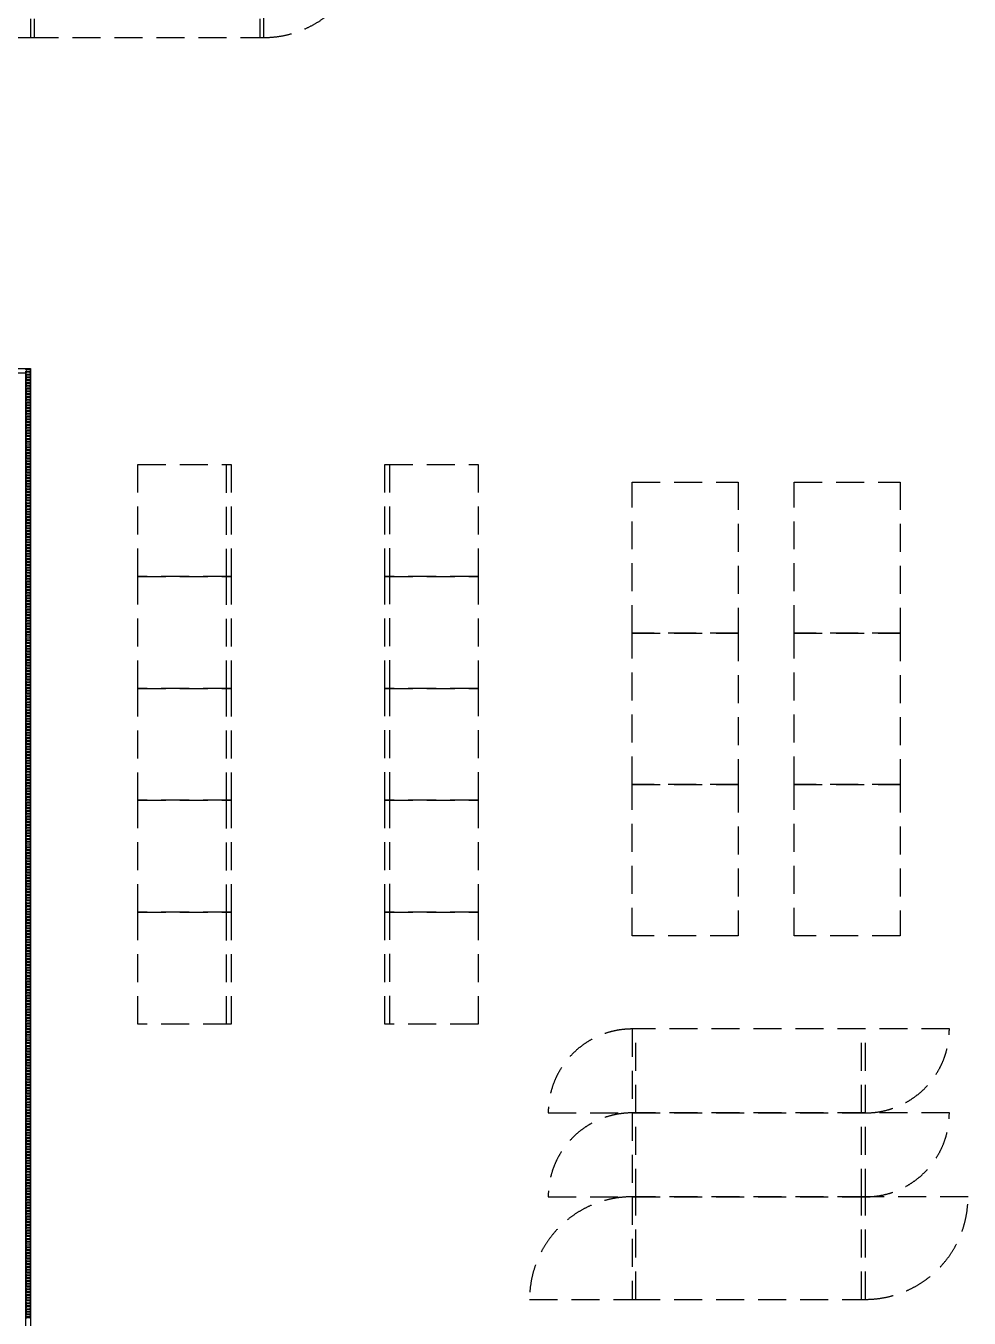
# Model space of a CAD drawing. Header units: millimetres. Extents: x -95754 to 177808, y 34455 to 150605.
# Drawn here: x 115904 to 126016, y 114070 to 127930 of the extents above; entities that cross this region are included whole.
import ezdxf

# ---------------------------------------------------------------- set-up
doc = ezdxf.new("R2010")
doc.units = ezdxf.units.MM
doc.header["$LTSCALE"] = 300
doc.linetypes.add('H1', pattern=[1.5, 1, -0.5])
for name, color, linetype in [('------00 Switch Gear', 8, 'Continuous'), ('A-ETC-전기', 253, 'H1'), ('A-WALL-D', 7, 'Continuous'), ('ISL', 251, 'Continuous')]:
    doc.layers.add(name, color=color, linetype=linetype)
doc.layers.add('-----31 Base Plan Equipment', color=5, linetype='Continuous', lineweight=0)

# ---------------------------------------------------------------- blocks, each defined once
blk = doc.blocks.new('UPS 600kV')
at = {"layer": 'A-ETC-전기'}
blk.add_line((800, 850), (-402, 850), dxfattribs=at)
blk.add_lwpolyline([(798, -100), (-402, -100), (-402, 900), (798, 900)], close=True, dxfattribs=at)
blk = doc.blocks.new('1100x2200')
at = {"layer": 'A-ETC-전기'}
for p, q in [((-2160, 0), (-2160, 1100)), ((1400, 1100), (258, 1100)), ((260, 0), (260, 1100)), ((-3300, 0), (-2158, 0))]:
    blk.add_line(p, q, dxfattribs=at)
at = {"layer": 'A-ETC-전기', "elevation": 0}
blk.add_lwpolyline([(300, 0), (300, 1100), (-2200, 1100), (-2200, 0)], close=True, dxfattribs=at)
at = {"layer": 'A-ETC-전기'}
for centre, start, end in [((-2200, 0), 90, 180), ((300, 1100), 270, 0)]:
    blk.add_arc(centre, 1100, start, end, dxfattribs=at)
blk = doc.blocks.new('900x2200')
at = {"layer": 'A-ETC-전기'}
for p, q in [((-2460, 900), (-2460, 0)), ((900, 900), (-42, 900)), ((-40, 900), (-40, 0)), ((-3400, 0), (-2458, 0))]:
    blk.add_line(p, q, dxfattribs=at)
blk.add_lwpolyline([(-2500, 900), (-2500, 0), (0, 0), (0, 900)], close=True, dxfattribs=at)
for centre, start, end in [((-2500, 0), 90, 180), ((0, 900), 270, 0)]:
    blk.add_arc(centre, 900, start, end, dxfattribs=at)
blk = doc.blocks.new('STS-R')
at = {"layer": 'A-ETC-전기'}
blk.add_lwpolyline([(886994, -128281), (888616, -128281), (888616, -129418), (886994, -129418), (886994, -128281)], dxfattribs=at)

msp = doc.modelspace()

# ---------------------------------------------------------------- linework, layer by layer
at = {"layer": 'A-WALL-D', "elevation": 0}
msp.add_lwpolyline([(104153.6, 124005), (115703.6, 124005), (115703.6, 110625), (115903.6, 110625), (115903.6, 124205), (101953.6, 124205)], dxfattribs=at)
at = {"layer": 'ISL'}
msp.add_lwpolyline([(102003.6, 124355), (102003.6, 124255), (115953.6, 124255), (115953.6, 111755), (123303.6, 111755), (123303.6, 112755), (124603.6, 112755), (124603.6, 111755), (134103.6, 111755), (134103.6, 112755), (134603.6, 112755), (134603.6, 112970)], dxfattribs=at)
msp.add_lwpolyline([(115953.6, 114065, 0.4446901), (115943.6, 114074), (115913.6, 114071, -1.1088889), (115913.6, 114089), (115943.6, 114086, 0.4446901), (115953.6, 114095, 0.4446901), (115943.6, 114104), (115913.6, 114101, -1.1088889), (115913.6, 114119), (115943.6, 114116, 0.4446901), (115953.6, 114125, 0.4446901), (115943.6, 114134), (115913.6, 114131, -1.1088889), (115913.6, 114149), (115943.6, 114146, 0.4446901), (115953.6, 114155, 0.4446901), (115943.6, 114164), (115913.6, 114161, -1.1088889), (115913.6, 114179), (115943.6, 114176, 0.4446901), (115953.6, 114185, 0.4446901), (115943.6, 114194), (115913.6, 114191, -1.1088889), (115913.6, 114209), (115943.6, 114206, 0.4446901), (115953.6, 114215, 0.4446901), (115943.6, 114224), (115913.6, 114221, -1.1088889), (115913.6, 114239), (115943.6, 114236, 0.4446901), (115953.6, 114245, 0.4446901), (115943.6, 114254), (115913.6, 114251, -1.1088889), (115913.6, 114269), (115943.6, 114266, 0.4446901), (115953.6, 114275, 0.4446901), (115943.6, 114284), (115913.6, 114281, -1.1088889), (115913.6, 114299), (115943.6, 114296, 0.4446901), (115953.6, 114305, 0.4446901), (115943.6, 114314), (115913.6, 114311, -1.1088889), (115913.6, 114329), (115943.6, 114326, 0.4446901), (115953.6, 114335, 0.4446901), (115943.6, 114344), (115913.6, 114341, -1.1088889), (115913.6, 114359), (115943.6, 114356, 0.4446901), (115953.6, 114365, 0.4446901), (115943.6, 114374), (115913.6, 114371, -1.1088889), (115913.6, 114389), (115943.6, 114386, 0.4446901), (115953.6, 114395, 0.4446901), (115943.6, 114404), (115913.6, 114401, -1.1088889), (115913.6, 114419), (115943.6, 114416, 0.4446901), (115953.6, 114425, 0.4446901), (115943.6, 114434), (115913.6, 114431, -1.1088889), (115913.6, 114449), (115943.6, 114446, 0.4446901), (115953.6, 114455, 0.4446901), (115943.6, 114464), (115913.6, 114461, -1.1088889), (115913.6, 114479), (115943.6, 114476, 0.4446901), (115953.6, 114485, 0.4446901), (115943.6, 114494), (115913.6, 114491, -1.1088889), (115913.6, 114509), (115943.6, 114506, 0.4446901), (115953.6, 114515, 0.4446901), (115943.6, 114524), (115913.6, 114521, -1.1088889), (115913.6, 114539), (115943.6, 114536, 0.4446901), (115953.6, 114545, 0.4446901), (115943.6, 114554), (115913.6, 114551, -1.1088889), (115913.6, 114569), (115943.6, 114566, 0.4446901), (115953.6, 114575, 0.4446901), (115943.6, 114584), (115913.6, 114581, -1.1088889), (115913.6, 114599), (115943.6, 114596, 0.4446901), (115953.6, 114605, 0.4446901), (115943.6, 114614), (115913.6, 114611, -1.1088889), (115913.6, 114629), (115943.6, 114626, 0.4446901), (115953.6, 114635, 0.4446901), (115943.6, 114644), (115913.6, 114641, -1.1088889), (115913.6, 114659), (115943.6, 114656, 0.4446901), (115953.6, 114665, 0.4446901), (115943.6, 114674), (115913.6, 114671, -1.1088889), (115913.6, 114689), (115943.6, 114686, 0.4446901), (115953.6, 114695, 0.4446901), (115943.6, 114704), (115913.6, 114701, -1.1088889), (115913.6, 114719), (115943.6, 114716, 0.4446901), (115953.6, 114725, 0.4446901), (115943.6, 114734), (115913.6, 114731, -1.1088889), (115913.6, 114749), (115943.6, 114746, 0.4446901), (115953.6, 114755, 0.4446901), (115943.6, 114764), (115913.6, 114761, -1.1088889), (115913.6, 114779), (115943.6, 114776, 0.4446901), (115953.6, 114785, 0.4446901), (115943.6, 114794), (115913.6, 114791, -1.1088889), (115913.6, 114809), (115943.6, 114806, 0.4446901), (115953.6, 114815, 0.4446901), (115943.6, 114824), (115913.6, 114821, -1.1088889), (115913.6, 114839), (115943.6, 114836, 0.4446901), (115953.6, 114845, 0.4446901), (115943.6, 114854), (115913.6, 114851, -1.1088889), (115913.6, 114869), (115943.6, 114866, 0.4446901), (115953.6, 114875, 0.4446901), (115943.6, 114884), (115913.6, 114881, -1.1088889), (115913.6, 114899), (115943.6, 114896, 0.4446901), (115953.6, 114905, 0.4446901), (115943.6, 114914), (115913.6, 114911, -1.1088889), (115913.6, 114929), (115943.6, 114926, 0.4446901), (115953.6, 114935, 0.4446901), (115943.6, 114944), (115913.6, 114941, -1.1088889), (115913.6, 114959), (115943.6, 114956, 0.4446901), (115953.6, 114965, 0.4446901), (115943.6, 114974), (115913.6, 114971, -1.1088889), (115913.6, 114989), (115943.6, 114986, 0.4446901), (115953.6, 114995, 0.4446901), (115943.6, 115004), (115913.6, 115001, -1.1088889), (115913.6, 115019), (115943.6, 115016, 0.4446901), (115953.6, 115025, 0.4446901), (115943.6, 115034), (115913.6, 115031, -1.1088889), (115913.6, 115049), (115943.6, 115046, 0.4446901), (115953.6, 115055, 0.4446901), (115943.6, 115064), (115913.6, 115061, -1.1088889), (115913.6, 115079), (115943.6, 115076, 0.4446901), (115953.6, 115085, 0.4446901), (115943.6, 115094), (115913.6, 115091, -1.1088889), (115913.6, 115109), (115943.6, 115106, 0.4446901), (115953.6, 115115, 0.4446901), (115943.6, 115124), (115913.6, 115121, -1.1088889), (115913.6, 115139), (115943.6, 115136, 0.4446901), (115953.6, 115145, 0.4446901), (115943.6, 115154), (115913.6, 115151, -1.1088889), (115913.6, 115169), (115943.6, 115166, 0.4446901), (115953.6, 115175, 0.4446901), (115943.6, 115184), (115913.6, 115181, -1.1088889), (115913.6, 115199), (115943.6, 115196, 0.4446901), (115953.6, 115205, 0.4446901), (115943.6, 115214), (115913.6, 115211, -1.1088889), (115913.6, 115229), (115943.6, 115226, 0.4446901), (115953.6, 115235, 0.4446901), (115943.6, 115244), (115913.6, 115241, -1.1088889), (115913.6, 115259), (115943.6, 115256, 0.4446901), (115953.6, 115265, 0.4446901), (115943.6, 115274), (115913.6, 115271, -1.1088889), (115913.6, 115289), (115943.6, 115286, 0.4446901), (115953.6, 115295, 0.4446901), (115943.6, 115304), (115913.6, 115301, -1.1088889), (115913.6, 115319), (115943.6, 115316, 0.4446901), (115953.6, 115325, 0.4446901), (115943.6, 115334), (115913.6, 115331, -1.1088889), (115913.6, 115349), (115943.6, 115346, 0.4446901), (115953.6, 115355, 0.4446901), (115943.6, 115364), (115913.6, 115361, -1.1088889), (115913.6, 115379), (115943.6, 115376, 0.4446901), (115953.6, 115385, 0.4446901), (115943.6, 115394), (115913.6, 115391, -1.1088889), (115913.6, 115409), (115943.6, 115406, 0.4446901), (115953.6, 115415, 0.4446901), (115943.6, 115424), (115913.6, 115421, -1.1088889), (115913.6, 115439), (115943.6, 115436, 0.4446901), (115953.6, 115445, 0.4446901), (115943.6, 115454), (115913.6, 115451, -1.1088889), (115913.6, 115469), (115943.6, 115466, 0.4446901), (115953.6, 115475, 0.4446901), (115943.6, 115484), (115913.6, 115481, -1.1088889), (115913.6, 115499), (115943.6, 115496, 0.4446901), (115953.6, 115505, 0.4446901), (115943.6, 115514), (115913.6, 115511, -1.1088889), (115913.6, 115529), (115943.6, 115526, 0.4446901), (115953.6, 115535, 0.4446901), (115943.6, 115544), (115913.6, 115541, -1.1088889), (115913.6, 115559), (115943.6, 115556, 0.4446901), (115953.6, 115565, 0.4446901), (115943.6, 115574), (115913.6, 115571, -1.1088889), (115913.6, 115589), (115943.6, 115586, 0.4446901), (115953.6, 115595, 0.4446901), (115943.6, 115604), (115913.6, 115601, -1.1088889), (115913.6, 115619), (115943.6, 115616, 0.4446901), (115953.6, 115625, 0.4446901), (115943.6, 115634), (115913.6, 115631, -1.1088889), (115913.6, 115649), (115943.6, 115646, 0.4446901), (115953.6, 115655, 0.4446901), (115943.6, 115664), (115913.6, 115661, -1.1088889), (115913.6, 115679), (115943.6, 115676, 0.4446901), (115953.6, 115685, 0.4446901), (115943.6, 115694), (115913.6, 115691, -1.1088889), (115913.6, 115709), (115943.6, 115706, 0.4446901), (115953.6, 115715, 0.4446901), (115943.6, 115724), (115913.6, 115721, -1.1088889), (115913.6, 115739), (115943.6, 115736, 0.4446901), (115953.6, 115745, 0.4446901), (115943.6, 115754), (115913.6, 115751, -1.1088889), (115913.6, 115769), (115943.6, 115766, 0.4446901), (115953.6, 115775, 0.4446901), (115943.6, 115784), (115913.6, 115781, -1.1088889), (115913.6, 115799), (115943.6, 115796, 0.4446901), (115953.6, 115805, 0.4446901), (115943.6, 115814), (115913.6, 115811, -1.1088889), (115913.6, 115829), (115943.6, 115826, 0.4446901), (115953.6, 115835, 0.4446901), (115943.6, 115844), (115913.6, 115841, -1.1088889), (115913.6, 115859), (115943.6, 115856, 0.4446901), (115953.6, 115865, 0.4446901), (115943.6, 115874), (115913.6, 115871, -1.1088889), (115913.6, 115889), (115943.6, 115886, 0.4446901), (115953.6, 115895, 0.4446901), (115943.6, 115904), (115913.6, 115901, -1.1088889), (115913.6, 115919), (115943.6, 115916, 0.4446901), (115953.6, 115925, 0.4446901), (115943.6, 115934), (115913.6, 115931, -1.1088889), (115913.6, 115949), (115943.6, 115946, 0.4446901), (115953.6, 115955, 0.4446901), (115943.6, 115964), (115913.6, 115961, -1.1088889), (115913.6, 115979), (115943.6, 115976, 0.4446901), (115953.6, 115985, 0.4446901), (115943.6, 115994), (115913.6, 115991, -1.1088889), (115913.6, 116009), (115943.6, 116006, 0.4446901), (115953.6, 116015, 0.4446901), (115943.6, 116024), (115913.6, 116021, -1.1088889), (115913.6, 116039), (115943.6, 116036, 0.4446901), (115953.6, 116045, 0.4446901), (115943.6, 116054), (115913.6, 116051, -1.1088889), (115913.6, 116069), (115943.6, 116066, 0.4446901), (115953.6, 116075, 0.4446901), (115943.6, 116084), (115913.6, 116081, -1.1088889), (115913.6, 116099), (115943.6, 116096, 0.4446901), (115953.6, 116105, 0.4446901), (115943.6, 116114), (115913.6, 116111, -1.1088889), (115913.6, 116129), (115943.6, 116126, 0.4446901), (115953.6, 116135, 0.4446901), (115943.6, 116144), (115913.6, 116141, -1.1088889), (115913.6, 116159), (115943.6, 116156, 0.4446901), (115953.6, 116165, 0.4446901), (115943.6, 116174), (115913.6, 116171, -1.1088889), (115913.6, 116189), (115943.6, 116186, 0.4446901), (115953.6, 116195, 0.4446901), (115943.6, 116204), (115913.6, 116201, -1.1088889), (115913.6, 116219), (115943.6, 116216, 0.4446901), (115953.6, 116225, 0.4446901), (115943.6, 116234), (115913.6, 116231, -1.1088889), (115913.6, 116249), (115943.6, 116246, 0.4446901), (115953.6, 116255, 0.4446901), (115943.6, 116264), (115913.6, 116261, -1.1088889), (115913.6, 116279), (115943.6, 116276, 0.4446901), (115953.6, 116285, 0.4446901), (115943.6, 116294), (115913.6, 116291, -1.1088889), (115913.6, 116309), (115943.6, 116306, 0.4446901), (115953.6, 116315, 0.4446901), (115943.6, 116324), (115913.6, 116321, -1.1088889), (115913.6, 116339), (115943.6, 116336, 0.4446901), (115953.6, 116345, 0.4446901), (115943.6, 116354), (115913.6, 116351, -1.1088889), (115913.6, 116369), (115943.6, 116366, 0.4446901), (115953.6, 116375, 0.4446901), (115943.6, 116384), (115913.6, 116381, -1.1088889), (115913.6, 116399), (115943.6, 116396, 0.4446901), (115953.6, 116405, 0.4446901), (115943.6, 116414), (115913.6, 116411, -1.1088889), (115913.6, 116429), (115943.6, 116426, 0.4446901), (115953.6, 116435, 0.4446901), (115943.6, 116444), (115913.6, 116441, -1.1088889), (115913.6, 116459), (115943.6, 116456, 0.4446901), (115953.6, 116465, 0.4446901), (115943.6, 116474), (115913.6, 116471, -1.1088889), (115913.6, 116489), (115943.6, 116486, 0.4446901), (115953.6, 116495, 0.4446901), (115943.6, 116504), (115913.6, 116501, -1.1088889), (115913.6, 116519), (115943.6, 116516, 0.4446901), (115953.6, 116525, 0.4446901), (115943.6, 116534), (115913.6, 116531, -1.1088889), (115913.6, 116549), (115943.6, 116546, 0.4446901), (115953.6, 116555, 0.4446901), (115943.6, 116564), (115913.6, 116561, -1.1088889), (115913.6, 116579), (115943.6, 116576, 0.4446901), (115953.6, 116585, 0.4446901), (115943.6, 116594), (115913.6, 116591, -1.1088889), (115913.6, 116609), (115943.6, 116606, 0.4446901), (115953.6, 116615, 0.4446901), (115943.6, 116624), (115913.6, 116621, -1.1088889), (115913.6, 116639), (115943.6, 116636, 0.4446901), (115953.6, 116645, 0.4446901), (115943.6, 116654), (115913.6, 116651, -1.1088889), (115913.6, 116669), (115943.6, 116666, 0.4446901), (115953.6, 116675, 0.4446901), (115943.6, 116684), (115913.6, 116681, -1.1088889), (115913.6, 116699), (115943.6, 116696, 0.4446901), (115953.6, 116705, 0.4446901), (115943.6, 116714), (115913.6, 116711, -1.1088889), (115913.6, 116729), (115943.6, 116726, 0.4446901), (115953.6, 116735, 0.4446901), (115943.6, 116744), (115913.6, 116741, -1.1088889), (115913.6, 116759), (115943.6, 116756, 0.4446901), (115953.6, 116765, 0.4446901), (115943.6, 116774), (115913.6, 116771, -1.1088889), (115913.6, 116789), (115943.6, 116786, 0.4446901), (115953.6, 116795, 0.4446901), (115943.6, 116804), (115913.6, 116801, -1.1088889), (115913.6, 116819), (115943.6, 116816, 0.4446901), (115953.6, 116825, 0.4446901), (115943.6, 116834), (115913.6, 116831, -1.1088889), (115913.6, 116849), (115943.6, 116846, 0.4446901), (115953.6, 116855, 0.4446901), (115943.6, 116864), (115913.6, 116861, -1.1088889), (115913.6, 116879), (115943.6, 116876, 0.4446901), (115953.6, 116885, 0.4446901), (115943.6, 116894), (115913.6, 116891, -1.1088889), (115913.6, 116909), (115943.6, 116906, 0.4446901), (115953.6, 116915, 0.4446901), (115943.6, 116924), (115913.6, 116921, -1.1088889), (115913.6, 116939), (115943.6, 116936, 0.4446901), (115953.6, 116945, 0.4446901), (115943.6, 116954), (115913.6, 116951, -1.1088889), (115913.6, 116969), (115943.6, 116966, 0.4446901), (115953.6, 116975, 0.4446901), (115943.6, 116984), (115913.6, 116981, -1.1088889), (115913.6, 116999), (115943.6, 116996, 0.4446901), (115953.6, 117005, 0.4446901), (115943.6, 117014), (115913.6, 117011, -1.1088889), (115913.6, 117029), (115943.6, 117026, 0.4446901), (115953.6, 117035, 0.4446901), (115943.6, 117044), (115913.6, 117041, -1.1088889), (115913.6, 117059), (115943.6, 117056, 0.4446901), (115953.6, 117065, 0.4446901), (115943.6, 117074), (115913.6, 117071, -1.1088889), (115913.6, 117089), (115943.6, 117086, 0.4446901), (115953.6, 117095, 0.4446901), (115943.6, 117104), (115913.6, 117101, -1.1088889), (115913.6, 117119), (115943.6, 117116, 0.4446901), (115953.6, 117125, 0.4446901), (115943.6, 117134), (115913.6, 117131, -1.1088889), (115913.6, 117149), (115943.6, 117146, 0.4446901), (115953.6, 117155, 0.4446901), (115943.6, 117164), (115913.6, 117161, -1.1088889), (115913.6, 117179), (115943.6, 117176, 0.4446901), (115953.6, 117185, 0.4446901), (115943.6, 117194), (115913.6, 117191, -1.1088889), (115913.6, 117209), (115943.6, 117206, 0.4446901), (115953.6, 117215, 0.4446901), (115943.6, 117224), (115913.6, 117221, -1.1088889), (115913.6, 117239), (115943.6, 117236, 0.4446901), (115953.6, 117245, 0.4446901), (115943.6, 117254), (115913.6, 117251, -1.1088889), (115913.6, 117269), (115943.6, 117266, 0.4446901), (115953.6, 117275, 0.4446901), (115943.6, 117284), (115913.6, 117281, -1.1088889), (115913.6, 117299), (115943.6, 117296, 0.4446901), (115953.6, 117305, 0.4446901), (115943.6, 117314), (115913.6, 117311, -1.1088889), (115913.6, 117329), (115943.6, 117326, 0.4446901), (115953.6, 117335, 0.4446901), (115943.6, 117344), (115913.6, 117341, -1.1088889), (115913.6, 117359), (115943.6, 117356, 0.4446901), (115953.6, 117365, 0.4446901), (115943.6, 117374), (115913.6, 117371, -1.1088889), (115913.6, 117389), (115943.6, 117386, 0.4446901), (115953.6, 117395, 0.4446901), (115943.6, 117404), (115913.6, 117401, -1.1088889), (115913.6, 117419), (115943.6, 117416, 0.4446901), (115953.6, 117425, 0.4446901), (115943.6, 117434), (115913.6, 117431, -1.1088889), (115913.6, 117449), (115943.6, 117446, 0.4446901), (115953.6, 117455, 0.4446901), (115943.6, 117464), (115913.6, 117461, -1.1088889), (115913.6, 117479), (115943.6, 117476, 0.4446901), (115953.6, 117485, 0.4446901), (115943.6, 117494), (115913.6, 117491, -1.1088889), (115913.6, 117509), (115943.6, 117506, 0.4446901), (115953.6, 117515, 0.4446901), (115943.6, 117524), (115913.6, 117521, -1.1088889), (115913.6, 117539), (115943.6, 117536, 0.4446901), (115953.6, 117545, 0.4446901), (115943.6, 117554), (115913.6, 117551, -1.1088889), (115913.6, 117569), (115943.6, 117566, 0.4446901), (115953.6, 117575, 0.4446901), (115943.6, 117584), (115913.6, 117581, -1.1088889), (115913.6, 117599), (115943.6, 117596, 0.4446901), (115953.6, 117605, 0.4446901), (115943.6, 117614), (115913.6, 117611, -1.1088889), (115913.6, 117629), (115943.6, 117626, 0.4446901), (115953.6, 117635, 0.4446901), (115943.6, 117644), (115913.6, 117641, -1.1088889), (115913.6, 117659), (115943.6, 117656, 0.4446901), (115953.6, 117665, 0.4446901), (115943.6, 117674), (115913.6, 117671, -1.1088889), (115913.6, 117689), (115943.6, 117686, 0.4446901), (115953.6, 117695, 0.4446901), (115943.6, 117704), (115913.6, 117701, -1.1088889), (115913.6, 117719), (115943.6, 117716, 0.4446901), (115953.6, 117725, 0.4446901), (115943.6, 117734), (115913.6, 117731, -1.1088889), (115913.6, 117749), (115943.6, 117746, 0.4446901), (115953.6, 117755, 0.4446901), (115943.6, 117764), (115913.6, 117761, -1.1088889), (115913.6, 117779), (115943.6, 117776, 0.4446901), (115953.6, 117785, 0.4446901), (115943.6, 117794), (115913.6, 117791, -1.1088889), (115913.6, 117809), (115943.6, 117806, 0.4446901), (115953.6, 117815, 0.4446901), (115943.6, 117824), (115913.6, 117821, -1.1088889), (115913.6, 117839), (115943.6, 117836, 0.4446901), (115953.6, 117845, 0.4446901), (115943.6, 117854), (115913.6, 117851, -1.1088889), (115913.6, 117869), (115943.6, 117866, 0.4446901), (115953.6, 117875, 0.4446901), (115943.6, 117884), (115913.6, 117881, -1.1088889), (115913.6, 117899), (115943.6, 117896, 0.4446901), (115953.6, 117905, 0.4446901), (115943.6, 117914), (115913.6, 117911, -1.1088889), (115913.6, 117929), (115943.6, 117926, 0.4446901), (115953.6, 117935, 0.4446901), (115943.6, 117944), (115913.6, 117941, -1.1088889), (115913.6, 117959), (115943.6, 117956, 0.4446901), (115953.6, 117965, 0.4446901), (115943.6, 117974), (115913.6, 117971, -1.1088889), (115913.6, 117989), (115943.6, 117986, 0.4446901), (115953.6, 117995, 0.4446901), (115943.6, 118004), (115913.6, 118001, -1.1088889), (115913.6, 118019), (115943.6, 118016, 0.4446901), (115953.6, 118025, 0.4446901), (115943.6, 118034), (115913.6, 118031, -1.1088889), (115913.6, 118049), (115943.6, 118046, 0.4446901), (115953.6, 118055, 0.4446901), (115943.6, 118064), (115913.6, 118061, -1.1088889), (115913.6, 118079), (115943.6, 118076, 0.4446901), (115953.6, 118085, 0.4446901), (115943.6, 118094), (115913.6, 118091, -1.1088889), (115913.6, 118109), (115943.6, 118106, 0.4446901), (115953.6, 118115, 0.4446901), (115943.6, 118124), (115913.6, 118121, -1.1088889), (115913.6, 118139), (115943.6, 118136, 0.4446901), (115953.6, 118145, 0.4446901), (115943.6, 118154), (115913.6, 118151, -1.1088889), (115913.6, 118169), (115943.6, 118166, 0.4446901), (115953.6, 118175, 0.4446901), (115943.6, 118184), (115913.6, 118181, -1.1088889), (115913.6, 118199), (115943.6, 118196, 0.4446901), (115953.6, 118205, 0.4446901), (115943.6, 118214), (115913.6, 118211, -1.1088889), (115913.6, 118229), (115943.6, 118226, 0.4446901), (115953.6, 118235, 0.4446901), (115943.6, 118244), (115913.6, 118241, -1.1088889), (115913.6, 118259), (115943.6, 118256, 0.4446901), (115953.6, 118265, 0.4446901), (115943.6, 118274), (115913.6, 118271, -1.1088889), (115913.6, 118289), (115943.6, 118286, 0.4446901), (115953.6, 118295, 0.4446901), (115943.6, 118304), (115913.6, 118301, -1.1088889), (115913.6, 118319), (115943.6, 118316, 0.4446901), (115953.6, 118325, 0.4446901), (115943.6, 118334), (115913.6, 118331, -1.1088889), (115913.6, 118349), (115943.6, 118346, 0.4446901), (115953.6, 118355, 0.4446901), (115943.6, 118364), (115913.6, 118361, -1.1088889), (115913.6, 118379), (115943.6, 118376, 0.4446901), (115953.6, 118385, 0.4446901), (115943.6, 118394), (115913.6, 118391, -1.1088889), (115913.6, 118409), (115943.6, 118406, 0.4446901), (115953.6, 118415, 0.4446901), (115943.6, 118424), (115913.6, 118421, -1.1088889), (115913.6, 118439), (115943.6, 118436, 0.4446901), (115953.6, 118445, 0.4446901), (115943.6, 118454), (115913.6, 118451, -1.1088889), (115913.6, 118469), (115943.6, 118466, 0.4446901), (115953.6, 118475, 0.4446901), (115943.6, 118484), (115913.6, 118481, -1.1088889), (115913.6, 118499), (115943.6, 118496, 0.4446901), (115953.6, 118505, 0.4446901), (115943.6, 118514), (115913.6, 118511, -1.1088889), (115913.6, 118529), (115943.6, 118526, 0.4446901), (115953.6, 118535, 0.4446901), (115943.6, 118544), (115913.6, 118541, -1.1088889), (115913.6, 118559), (115943.6, 118556, 0.4446901), (115953.6, 118565, 0.4446901), (115943.6, 118574), (115913.6, 118571, -1.1088889), (115913.6, 118589), (115943.6, 118586, 0.4446901), (115953.6, 118595, 0.4446901), (115943.6, 118604), (115913.6, 118601, -1.1088889), (115913.6, 118619), (115943.6, 118616, 0.4446901), (115953.6, 118625, 0.4446901), (115943.6, 118634), (115913.6, 118631, -1.1088889), (115913.6, 118649), (115943.6, 118646, 0.4446901), (115953.6, 118655, 0.4446901), (115943.6, 118664), (115913.6, 118661, -1.1088889), (115913.6, 118679), (115943.6, 118676, 0.4446901), (115953.6, 118685, 0.4446901), (115943.6, 118694), (115913.6, 118691, -1.1088889), (115913.6, 118709), (115943.6, 118706, 0.4446901), (115953.6, 118715, 0.4446901), (115943.6, 118724), (115913.6, 118721, -1.1088889), (115913.6, 118739), (115943.6, 118736, 0.4446901), (115953.6, 118745, 0.4446901), (115943.6, 118754), (115913.6, 118751, -1.1088889), (115913.6, 118769), (115943.6, 118766, 0.4446901), (115953.6, 118775, 0.4446901), (115943.6, 118784), (115913.6, 118781, -1.1088889), (115913.6, 118799), (115943.6, 118796, 0.4446901), (115953.6, 118805, 0.4446901), (115943.6, 118814), (115913.6, 118811, -1.1088889), (115913.6, 118829), (115943.6, 118826, 0.4446901), (115953.6, 118835, 0.4446901), (115943.6, 118844), (115913.6, 118841, -1.1088889), (115913.6, 118859), (115943.6, 118856, 0.4446901), (115953.6, 118865, 0.4446901), (115943.6, 118874), (115913.6, 118871, -1.1088889), (115913.6, 118889), (115943.6, 118886, 0.4446901), (115953.6, 118895, 0.4446901), (115943.6, 118904), (115913.6, 118901, -1.1088889), (115913.6, 118919), (115943.6, 118916, 0.4446901), (115953.6, 118925, 0.4446901), (115943.6, 118934), (115913.6, 118931, -1.1088889), (115913.6, 118949), (115943.6, 118946, 0.4446901), (115953.6, 118955, 0.4446901), (115943.6, 118964), (115913.6, 118961, -1.1088889), (115913.6, 118979), (115943.6, 118976, 0.4446901), (115953.6, 118985, 0.4446901), (115943.6, 118994), (115913.6, 118991, -1.1088889), (115913.6, 119009), (115943.6, 119006, 0.4446901), (115953.6, 119015, 0.4446901), (115943.6, 119024), (115913.6, 119021, -1.1088889), (115913.6, 119039), (115943.6, 119036, 0.4446901), (115953.6, 119045, 0.4446901), (115943.6, 119054), (115913.6, 119051, -1.1088889), (115913.6, 119069), (115943.6, 119066, 0.4446901), (115953.6, 119075, 0.4446901), (115943.6, 119084), (115913.6, 119081, -1.1088889), (115913.6, 119099), (115943.6, 119096, 0.4446901), (115953.6, 119105, 0.4446901), (115943.6, 119114), (115913.6, 119111, -1.1088889), (115913.6, 119129), (115943.6, 119126, 0.4446901), (115953.6, 119135, 0.4446901), (115943.6, 119144), (115913.6, 119141, -1.1088889), (115913.6, 119159), (115943.6, 119156, 0.4446901), (115953.6, 119165, 0.4446901), (115943.6, 119174), (115913.6, 119171, -1.1088889), (115913.6, 119189), (115943.6, 119186, 0.4446901), (115953.6, 119195, 0.4446901), (115943.6, 119204), (115913.6, 119201, -1.1088889), (115913.6, 119219), (115943.6, 119216, 0.4446901), (115953.6, 119225, 0.4446901), (115943.6, 119234), (115913.6, 119231, -1.1088889), (115913.6, 119249), (115943.6, 119246, 0.4446901), (115953.6, 119255, 0.4446901), (115943.6, 119264), (115913.6, 119261, -1.1088889), (115913.6, 119279), (115943.6, 119276, 0.4446901), (115953.6, 119285, 0.4446901), (115943.6, 119294), (115913.6, 119291, -1.1088889), (115913.6, 119309), (115943.6, 119306, 0.4446901), (115953.6, 119315, 0.4446901), (115943.6, 119324), (115913.6, 119321, -1.1088889), (115913.6, 119339), (115943.6, 119336, 0.4446901), (115953.6, 119345, 0.4446901), (115943.6, 119354), (115913.6, 119351, -1.1088889), (115913.6, 119369), (115943.6, 119366, 0.4446901), (115953.6, 119375, 0.4446901), (115943.6, 119384), (115913.6, 119381, -1.1088889), (115913.6, 119399), (115943.6, 119396, 0.4446901), (115953.6, 119405, 0.4446901), (115943.6, 119414), (115913.6, 119411, -1.1088889), (115913.6, 119429), (115943.6, 119426, 0.4446901), (115953.6, 119435, 0.4446901), (115943.6, 119444), (115913.6, 119441, -1.1088889), (115913.6, 119459), (115943.6, 119456, 0.4446901), (115953.6, 119465, 0.4446901), (115943.6, 119474), (115913.6, 119471, -1.1088889), (115913.6, 119489), (115943.6, 119486, 0.4446901), (115953.6, 119495, 0.4446901), (115943.6, 119504), (115913.6, 119501, -1.1088889), (115913.6, 119519), (115943.6, 119516, 0.4446901), (115953.6, 119525, 0.4446901), (115943.6, 119534), (115913.6, 119531, -1.1088889), (115913.6, 119549), (115943.6, 119546, 0.4446901), (115953.6, 119555, 0.4446901), (115943.6, 119564), (115913.6, 119561, -1.1088889), (115913.6, 119579), (115943.6, 119576, 0.4446901), (115953.6, 119585, 0.4446901), (115943.6, 119594), (115913.6, 119591, -1.1088889), (115913.6, 119609), (115943.6, 119606, 0.4446901), (115953.6, 119615, 0.4446901), (115943.6, 119624), (115913.6, 119621, -1.1088889), (115913.6, 119639), (115943.6, 119636, 0.4446901), (115953.6, 119645, 0.4446901), (115943.6, 119654), (115913.6, 119651, -1.1088889), (115913.6, 119669), (115943.6, 119666, 0.4446901), (115953.6, 119675, 0.4446901), (115943.6, 119684), (115913.6, 119681, -1.1088889), (115913.6, 119699), (115943.6, 119696, 0.4446901), (115953.6, 119705, 0.4446901), (115943.6, 119714), (115913.6, 119711, -1.1088889), (115913.6, 119729), (115943.6, 119726, 0.4446901), (115953.6, 119735, 0.4446901), (115943.6, 119744), (115913.6, 119741, -1.1088889), (115913.6, 119759), (115943.6, 119756, 0.4446901), (115953.6, 119765, 0.4446901), (115943.6, 119774), (115913.6, 119771, -1.1088889), (115913.6, 119789), (115943.6, 119786, 0.4446901), (115953.6, 119795, 0.4446901), (115943.6, 119804), (115913.6, 119801, -1.1088889), (115913.6, 119819), (115943.6, 119816, 0.4446901), (115953.6, 119825, 0.4446901), (115943.6, 119834), (115913.6, 119831, -1.1088889), (115913.6, 119849), (115943.6, 119846, 0.4446901), (115953.6, 119855, 0.4446901), (115943.6, 119864), (115913.6, 119861, -1.1088889), (115913.6, 119879), (115943.6, 119876, 0.4446901), (115953.6, 119885, 0.4446901), (115943.6, 119894), (115913.6, 119891, -1.1088889), (115913.6, 119909), (115943.6, 119906, 0.4446901), (115953.6, 119915, 0.4446901), (115943.6, 119924), (115913.6, 119921, -1.1088889), (115913.6, 119939), (115943.6, 119936, 0.4446901), (115953.6, 119945, 0.4446901), (115943.6, 119954), (115913.6, 119951, -1.1088889), (115913.6, 119969), (115943.6, 119966, 0.4446901), (115953.6, 119975, 0.4446901), (115943.6, 119984), (115913.6, 119981, -1.1088889), (115913.6, 119999), (115943.6, 119996, 0.4446901), (115953.6, 120005, 0.4446901), (115943.6, 120014), (115913.6, 120011, -1.1088889), (115913.6, 120029), (115943.6, 120026, 0.4446901), (115953.6, 120035, 0.4446901), (115943.6, 120044), (115913.6, 120041, -1.1088889), (115913.6, 120059), (115943.6, 120056, 0.4446901), (115953.6, 120065, 0.4446901), (115943.6, 120074), (115913.6, 120071, -1.1088889), (115913.6, 120089), (115943.6, 120086, 0.4446901), (115953.6, 120095, 0.4446901), (115943.6, 120104), (115913.6, 120101, -1.1088889), (115913.6, 120119), (115943.6, 120116, 0.4446901), (115953.6, 120125, 0.4446901), (115943.6, 120134), (115913.6, 120131, -1.1088889), (115913.6, 120149), (115943.6, 120146, 0.4446901), (115953.6, 120155, 0.4446901), (115943.6, 120164), (115913.6, 120161, -1.1088889), (115913.6, 120179), (115943.6, 120176, 0.4446901), (115953.6, 120185, 0.4446901), (115943.6, 120194), (115913.6, 120191, -1.1088889), (115913.6, 120209), (115943.6, 120206, 0.4446901), (115953.6, 120215, 0.4446901), (115943.6, 120224), (115913.6, 120221, -1.1088889), (115913.6, 120239), (115943.6, 120236, 0.4446901), (115953.6, 120245, 0.4446901), (115943.6, 120254), (115913.6, 120251, -1.1088889), (115913.6, 120269), (115943.6, 120266, 0.4446901), (115953.6, 120275, 0.4446901), (115943.6, 120284), (115913.6, 120281, -1.1088889), (115913.6, 120299), (115943.6, 120296, 0.4446901), (115953.6, 120305, 0.4446901), (115943.6, 120314), (115913.6, 120311, -1.1088889), (115913.6, 120329), (115943.6, 120326, 0.4446901), (115953.6, 120335, 0.4446901), (115943.6, 120344), (115913.6, 120341, -1.1088889), (115913.6, 120359), (115943.6, 120356, 0.4446901), (115953.6, 120365, 0.4446901), (115943.6, 120374), (115913.6, 120371, -1.1088889), (115913.6, 120389), (115943.6, 120386, 0.4446901), (115953.6, 120395, 0.4446901), (115943.6, 120404), (115913.6, 120401, -1.1088889), (115913.6, 120419), (115943.6, 120416, 0.4446901), (115953.6, 120425, 0.4446901), (115943.6, 120434), (115913.6, 120431, -1.1088889), (115913.6, 120449), (115943.6, 120446, 0.4446901), (115953.6, 120455, 0.4446901), (115943.6, 120464), (115913.6, 120461, -1.1088889), (115913.6, 120479), (115943.6, 120476, 0.4446901), (115953.6, 120485, 0.4446901), (115943.6, 120494), (115913.6, 120491, -1.1088889), (115913.6, 120509), (115943.6, 120506, 0.4446901), (115953.6, 120515, 0.4446901), (115943.6, 120524), (115913.6, 120521, -1.1088889), (115913.6, 120539), (115943.6, 120536, 0.4446901), (115953.6, 120545, 0.4446901), (115943.6, 120554), (115913.6, 120551, -1.1088889), (115913.6, 120569), (115943.6, 120566, 0.4446901), (115953.6, 120575, 0.4446901), (115943.6, 120584), (115913.6, 120581, -1.1088889), (115913.6, 120599), (115943.6, 120596, 0.4446901), (115953.6, 120605, 0.4446901), (115943.6, 120614), (115913.6, 120611, -1.1088889), (115913.6, 120629), (115943.6, 120626, 0.4446901), (115953.6, 120635, 0.4446901), (115943.6, 120644), (115913.6, 120641, -1.1088889), (115913.6, 120659), (115943.6, 120656, 0.4446901), (115953.6, 120665, 0.4446901), (115943.6, 120674), (115913.6, 120671, -1.1088889), (115913.6, 120689), (115943.6, 120686, 0.4446901), (115953.6, 120695, 0.4446901), (115943.6, 120704), (115913.6, 120701, -1.1088889), (115913.6, 120719), (115943.6, 120716, 0.4446901), (115953.6, 120725, 0.4446901), (115943.6, 120734), (115913.6, 120731, -1.1088889), (115913.6, 120749), (115943.6, 120746, 0.4446901), (115953.6, 120755, 0.4446901), (115943.6, 120764), (115913.6, 120761, -1.1088889), (115913.6, 120779), (115943.6, 120776, 0.4446901), (115953.6, 120785, 0.4446901), (115943.6, 120794), (115913.6, 120791, -1.1088889), (115913.6, 120809), (115943.6, 120806, 0.4446901), (115953.6, 120815, 0.4446901), (115943.6, 120824), (115913.6, 120821, -1.1088889), (115913.6, 120839), (115943.6, 120836, 0.4446901), (115953.6, 120845, 0.4446901), (115943.6, 120854), (115913.6, 120851, -1.1088889), (115913.6, 120869), (115943.6, 120866, 0.4446901), (115953.6, 120875, 0.4446901), (115943.6, 120884), (115913.6, 120881, -1.1088889), (115913.6, 120899), (115943.6, 120896, 0.4446901), (115953.6, 120905, 0.4446901), (115943.6, 120914), (115913.6, 120911, -1.1088889), (115913.6, 120929), (115943.6, 120926, 0.4446901), (115953.6, 120935, 0.4446901), (115943.6, 120944), (115913.6, 120941, -1.1088889), (115913.6, 120959), (115943.6, 120956, 0.4446901), (115953.6, 120965, 0.4446901), (115943.6, 120974), (115913.6, 120971, -1.1088889), (115913.6, 120989), (115943.6, 120986, 0.4446901), (115953.6, 120995, 0.4446901), (115943.6, 121004), (115913.6, 121001, -1.1088889), (115913.6, 121019), (115943.6, 121016, 0.4446901), (115953.6, 121025, 0.4446901), (115943.6, 121034), (115913.6, 121031, -1.1088889), (115913.6, 121049), (115943.6, 121046, 0.4446901), (115953.6, 121055, 0.4446901), (115943.6, 121064), (115913.6, 121061, -1.1088889), (115913.6, 121079), (115943.6, 121076, 0.4446901), (115953.6, 121085, 0.4446901), (115943.6, 121094), (115913.6, 121091, -1.1088889), (115913.6, 121109), (115943.6, 121106, 0.4446901), (115953.6, 121115, 0.4446901), (115943.6, 121124), (115913.6, 121121, -1.1088889), (115913.6, 121139), (115943.6, 121136, 0.4446901), (115953.6, 121145, 0.4446901), (115943.6, 121154), (115913.6, 121151, -1.1088889), (115913.6, 121169), (115943.6, 121166, 0.4446901), (115953.6, 121175, 0.4446901), (115943.6, 121184), (115913.6, 121181, -1.1088889), (115913.6, 121199), (115943.6, 121196, 0.4446901), (115953.6, 121205, 0.4446901), (115943.6, 121214), (115913.6, 121211, -1.1088889), (115913.6, 121229), (115943.6, 121226, 0.4446901), (115953.6, 121235, 0.4446901), (115943.6, 121244), (115913.6, 121241, -1.1088889), (115913.6, 121259), (115943.6, 121256, 0.4446901), (115953.6, 121265, 0.4446901), (115943.6, 121274), (115913.6, 121271, -1.1088889), (115913.6, 121289), (115943.6, 121286, 0.4446901), (115953.6, 121295, 0.4446901), (115943.6, 121304), (115913.6, 121301, -1.1088889), (115913.6, 121319), (115943.6, 121316, 0.4446901), (115953.6, 121325, 0.4446901), (115943.6, 121334), (115913.6, 121331, -1.1088889), (115913.6, 121349), (115943.6, 121346, 0.4446901), (115953.6, 121355, 0.4446901), (115943.6, 121364), (115913.6, 121361, -1.1088889), (115913.6, 121379), (115943.6, 121376, 0.4446901), (115953.6, 121385, 0.4446901), (115943.6, 121394), (115913.6, 121391, -1.1088889), (115913.6, 121409), (115943.6, 121406, 0.4446901), (115953.6, 121415, 0.4446901), (115943.6, 121424), (115913.6, 121421, -1.1088889), (115913.6, 121439), (115943.6, 121436, 0.4446901), (115953.6, 121445, 0.4446901), (115943.6, 121454), (115913.6, 121451, -1.1088889), (115913.6, 121469), (115943.6, 121466, 0.4446901), (115953.6, 121475, 0.4446901), (115943.6, 121484), (115913.6, 121481, -1.1088889), (115913.6, 121499), (115943.6, 121496, 0.4446901), (115953.6, 121505, 0.4446901), (115943.6, 121514), (115913.6, 121511, -1.1088889), (115913.6, 121529), (115943.6, 121526, 0.4446901), (115953.6, 121535, 0.4446901), (115943.6, 121544), (115913.6, 121541, -1.1088889), (115913.6, 121559), (115943.6, 121556, 0.4446901), (115953.6, 121565, 0.4446901), (115943.6, 121574), (115913.6, 121571, -1.1088889), (115913.6, 121589), (115943.6, 121586, 0.4446901), (115953.6, 121595, 0.4446901), (115943.6, 121604), (115913.6, 121601, -1.1088889), (115913.6, 121619), (115943.6, 121616, 0.4446901), (115953.6, 121625, 0.4446901), (115943.6, 121634), (115913.6, 121631, -1.1088889), (115913.6, 121649), (115943.6, 121646, 0.4446901), (115953.6, 121655, 0.4446901), (115943.6, 121664), (115913.6, 121661, -1.1088889), (115913.6, 121679), (115943.6, 121676, 0.4446901), (115953.6, 121685, 0.4446901), (115943.6, 121694), (115913.6, 121691, -1.1088889), (115913.6, 121709), (115943.6, 121706, 0.4446901), (115953.6, 121715, 0.4446901), (115943.6, 121724), (115913.6, 121721, -1.1088889), (115913.6, 121739), (115943.6, 121736, 0.4446901), (115953.6, 121745, 0.4446901), (115943.6, 121754), (115913.6, 121751, -1.1088889), (115913.6, 121769), (115943.6, 121766, 0.4446901), (115953.6, 121775, 0.4446901), (115943.6, 121784), (115913.6, 121781, -1.1088889), (115913.6, 121799), (115943.6, 121796, 0.4446901), (115953.6, 121805, 0.4446901), (115943.6, 121814), (115913.6, 121811, -1.1088889), (115913.6, 121829), (115943.6, 121826, 0.4446901), (115953.6, 121835, 0.4446901), (115943.6, 121844), (115913.6, 121841, -1.1088889), (115913.6, 121859), (115943.6, 121856, 0.4446901), (115953.6, 121865, 0.4446901), (115943.6, 121874), (115913.6, 121871, -1.1088889), (115913.6, 121889), (115943.6, 121886, 0.4446901), (115953.6, 121895, 0.4446901), (115943.6, 121904), (115913.6, 121901, -1.1088889), (115913.6, 121919), (115943.6, 121916, 0.4446901), (115953.6, 121925, 0.4446901), (115943.6, 121934), (115913.6, 121931, -1.1088889), (115913.6, 121949), (115943.6, 121946, 0.4446901), (115953.6, 121955, 0.4446901), (115943.6, 121964), (115913.6, 121961, -1.1088889), (115913.6, 121979), (115943.6, 121976, 0.4446901), (115953.6, 121985, 0.4446901), (115943.6, 121994), (115913.6, 121991, -1.1088889), (115913.6, 122009), (115943.6, 122006, 0.4446901), (115953.6, 122015, 0.4446901), (115943.6, 122024), (115913.6, 122021, -1.1088889), (115913.6, 122039), (115943.6, 122036, 0.4446901), (115953.6, 122045, 0.4446901), (115943.6, 122054), (115913.6, 122051, -1.1088889), (115913.6, 122069), (115943.6, 122066, 0.4446901), (115953.6, 122075, 0.4446901), (115943.6, 122084), (115913.6, 122081, -1.1088889), (115913.6, 122099), (115943.6, 122096, 0.4446901), (115953.6, 122105, 0.4446901), (115943.6, 122114), (115913.6, 122111, -1.1088889), (115913.6, 122129), (115943.6, 122126, 0.4446901), (115953.6, 122135, 0.4446901), (115943.6, 122144), (115913.6, 122141, -1.1088889), (115913.6, 122159), (115943.6, 122156, 0.4446901), (115953.6, 122165, 0.4446901), (115943.6, 122174), (115913.6, 122171, -1.1088889), (115913.6, 122189), (115943.6, 122186, 0.4446901), (115953.6, 122195, 0.4446901), (115943.6, 122204), (115913.6, 122201, -1.1088889), (115913.6, 122219), (115943.6, 122216, 0.4446901), (115953.6, 122225, 0.4446901), (115943.6, 122234), (115913.6, 122231, -1.1088889), (115913.6, 122249), (115943.6, 122246, 0.4446901), (115953.6, 122255, 0.4446901), (115943.6, 122264), (115913.6, 122261, -1.1088889), (115913.6, 122279), (115943.6, 122276, 0.4446901), (115953.6, 122285, 0.4446901), (115943.6, 122294), (115913.6, 122291, -1.1088889), (115913.6, 122309), (115943.6, 122306, 0.4446901), (115953.6, 122315, 0.4446901), (115943.6, 122324), (115913.6, 122321, -1.1088889), (115913.6, 122339), (115943.6, 122336, 0.4446901), (115953.6, 122345, 0.4446901), (115943.6, 122354), (115913.6, 122351, -1.1088889), (115913.6, 122369), (115943.6, 122366, 0.4446901), (115953.6, 122375, 0.4446901), (115943.6, 122384), (115913.6, 122381, -1.1088889), (115913.6, 122399), (115943.6, 122396, 0.4446901), (115953.6, 122405, 0.4446901), (115943.6, 122414), (115913.6, 122411, -1.1088889), (115913.6, 122429), (115943.6, 122426, 0.4446901), (115953.6, 122435, 0.4446901), (115943.6, 122444), (115913.6, 122441, -1.1088889), (115913.6, 122459), (115943.6, 122456, 0.4446901), (115953.6, 122465, 0.4446901), (115943.6, 122474), (115913.6, 122471, -1.1088889), (115913.6, 122489), (115943.6, 122486, 0.4446901), (115953.6, 122495, 0.4446901), (115943.6, 122504), (115913.6, 122501, -1.1088889), (115913.6, 122519), (115943.6, 122516, 0.4446901), (115953.6, 122525, 0.4446901), (115943.6, 122534), (115913.6, 122531, -1.1088889), (115913.6, 122549), (115943.6, 122546, 0.4446901), (115953.6, 122555, 0.4446901), (115943.6, 122564), (115913.6, 122561, -1.1088889), (115913.6, 122579), (115943.6, 122576, 0.4446901), (115953.6, 122585, 0.4446901), (115943.6, 122594), (115913.6, 122591, -1.1088889), (115913.6, 122609), (115943.6, 122606, 0.4446901), (115953.6, 122615, 0.4446901), (115943.6, 122624), (115913.6, 122621, -1.1088889), (115913.6, 122639), (115943.6, 122636, 0.4446901), (115953.6, 122645, 0.4446901), (115943.6, 122654), (115913.6, 122651, -1.1088889), (115913.6, 122669), (115943.6, 122666, 0.4446901), (115953.6, 122675, 0.4446901), (115943.6, 122684), (115913.6, 122681, -1.1088889), (115913.6, 122699), (115943.6, 122696, 0.4446901), (115953.6, 122705, 0.4446901), (115943.6, 122714), (115913.6, 122711, -1.1088889), (115913.6, 122729), (115943.6, 122726, 0.4446901), (115953.6, 122735, 0.4446901), (115943.6, 122744), (115913.6, 122741, -1.1088889), (115913.6, 122759), (115943.6, 122756, 0.4446901), (115953.6, 122765, 0.4446901), (115943.6, 122774), (115913.6, 122771, -1.1088889), (115913.6, 122789), (115943.6, 122786, 0.4446901), (115953.6, 122795, 0.4446901), (115943.6, 122804), (115913.6, 122801, -1.1088889), (115913.6, 122819), (115943.6, 122816, 0.4446901), (115953.6, 122825, 0.4446901), (115943.6, 122834), (115913.6, 122831, -1.1088889), (115913.6, 122849), (115943.6, 122846, 0.4446901), (115953.6, 122855, 0.4446901), (115943.6, 122864), (115913.6, 122861, -1.1088889), (115913.6, 122879), (115943.6, 122876, 0.4446901), (115953.6, 122885, 0.4446901), (115943.6, 122894), (115913.6, 122891, -1.1088889), (115913.6, 122909), (115943.6, 122906, 0.4446901), (115953.6, 122915, 0.4446901), (115943.6, 122924), (115913.6, 122921, -1.1088889), (115913.6, 122939), (115943.6, 122936, 0.4446901), (115953.6, 122945, 0.4446901), (115943.6, 122954), (115913.6, 122951, -1.1088889), (115913.6, 122969), (115943.6, 122966, 0.4446901), (115953.6, 122975, 0.4446901), (115943.6, 122984), (115913.6, 122981, -1.1088889), (115913.6, 122999), (115943.6, 122996, 0.4446901), (115953.6, 123005, 0.4446901), (115943.6, 123014), (115913.6, 123011, -1.1088889), (115913.6, 123029), (115943.6, 123026, 0.4446901), (115953.6, 123035, 0.4446901), (115943.6, 123044), (115913.6, 123041, -1.1088889), (115913.6, 123059), (115943.6, 123056, 0.4446901), (115953.6, 123065, 0.4446901), (115943.6, 123074), (115913.6, 123071, -1.1088889), (115913.6, 123089), (115943.6, 123086, 0.4446901), (115953.6, 123095, 0.4446901), (115943.6, 123104), (115913.6, 123101, -1.1088889), (115913.6, 123119), (115943.6, 123116, 0.4446901), (115953.6, 123125, 0.4446901), (115943.6, 123134), (115913.6, 123131, -1.1088889), (115913.6, 123149), (115943.6, 123146, 0.4446901), (115953.6, 123155, 0.4446901), (115943.6, 123164), (115913.6, 123161, -1.1088889), (115913.6, 123179), (115943.6, 123176, 0.4446901), (115953.6, 123185, 0.4446901), (115943.6, 123194), (115913.6, 123191, -1.1088889), (115913.6, 123209), (115943.6, 123206, 0.4446901), (115953.6, 123215, 0.4446901), (115943.6, 123224), (115913.6, 123221, -1.1088889), (115913.6, 123239), (115943.6, 123236, 0.4446901), (115953.6, 123245, 0.4446901), (115943.6, 123254), (115913.6, 123251, -1.1088889), (115913.6, 123269), (115943.6, 123266, 0.4446901), (115953.6, 123275, 0.4446901), (115943.6, 123284), (115913.6, 123281, -1.1088889), (115913.6, 123299), (115943.6, 123296, 0.4446901), (115953.6, 123305, 0.4446901), (115943.6, 123314), (115913.6, 123311, -1.1088889), (115913.6, 123329), (115943.6, 123326, 0.4446901), (115953.6, 123335, 0.4446901), (115943.6, 123344), (115913.6, 123341, -1.1088889), (115913.6, 123359), (115943.6, 123356, 0.4446901), (115953.6, 123365, 0.4446901), (115943.6, 123374), (115913.6, 123371, -1.1088889), (115913.6, 123389), (115943.6, 123386, 0.4446901), (115953.6, 123395, 0.4446901), (115943.6, 123404), (115913.6, 123401, -1.1088889), (115913.6, 123419), (115943.6, 123416, 0.4446901), (115953.6, 123425, 0.4446901), (115943.6, 123434), (115913.6, 123431, -1.1088889), (115913.6, 123449), (115943.6, 123446, 0.4446901), (115953.6, 123455, 0.4446901), (115943.6, 123464), (115913.6, 123461, -1.1088889), (115913.6, 123479), (115943.6, 123476, 0.4446901), (115953.6, 123485, 0.4446901), (115943.6, 123494), (115913.6, 123491, -1.1088889), (115913.6, 123509), (115943.6, 123506, 0.4446901), (115953.6, 123515, 0.4446901), (115943.6, 123524), (115913.6, 123521, -1.1088889), (115913.6, 123539), (115943.6, 123536, 0.4446901), (115953.6, 123545, 0.4446901), (115943.6, 123554), (115913.6, 123551, -1.1088889), (115913.6, 123569), (115943.6, 123566, 0.4446901), (115953.6, 123575, 0.4446901), (115943.6, 123584), (115913.6, 123581, -1.1088889), (115913.6, 123599), (115943.6, 123596, 0.4446901), (115953.6, 123605, 0.4446901), (115943.6, 123614), (115913.6, 123611, -1.1088889), (115913.6, 123629), (115943.6, 123626, 0.4446901), (115953.6, 123635, 0.4446901), (115943.6, 123644), (115913.6, 123641, -1.1088889), (115913.6, 123659), (115943.6, 123656, 0.4446901), (115953.6, 123665, 0.4446901), (115943.6, 123674), (115913.6, 123671, -1.1088889), (115913.6, 123689), (115943.6, 123686, 0.4446901), (115953.6, 123695, 0.4446901), (115943.6, 123704), (115913.6, 123701, -1.1088889), (115913.6, 123719), (115943.6, 123716, 0.4446901), (115953.6, 123725, 0.4446901), (115943.6, 123734), (115913.6, 123731, -1.1088889), (115913.6, 123749), (115943.6, 123746, 0.4446901), (115953.6, 123755, 0.4446901), (115943.6, 123764), (115913.6, 123761, -1.1088889), (115913.6, 123779), (115943.6, 123776, 0.4446901), (115953.6, 123785, 0.4446901), (115943.6, 123794), (115913.6, 123791, -1.1088889), (115913.6, 123809), (115943.6, 123806, 0.4446901), (115953.6, 123815, 0.4446901), (115943.6, 123824), (115913.6, 123821, -1.1088889), (115913.6, 123839), (115943.6, 123836, 0.4446901), (115953.6, 123845, 0.4446901), (115943.6, 123854), (115913.6, 123851, -1.1088889), (115913.6, 123869), (115943.6, 123866, 0.4446901), (115953.6, 123875, 0.4446901), (115943.6, 123884), (115913.6, 123881, -1.1088889), (115913.6, 123899), (115943.6, 123896, 0.4446901), (115953.6, 123905, 0.4446901), (115943.6, 123914), (115913.6, 123911, -1.1088889), (115913.6, 123929), (115943.6, 123926, 0.4446901), (115953.6, 123935, 0.4446901), (115943.6, 123944), (115913.6, 123941, -1.1088889), (115913.6, 123959), (115943.6, 123956, 0.4446901), (115953.6, 123965, 0.4446901), (115943.6, 123974), (115913.6, 123971, -1.1088889), (115913.6, 123989), (115943.6, 123986, 0.4446901), (115953.6, 123995, 0.4446901), (115943.6, 124004), (115913.6, 124001, -1.1088889), (115913.6, 124019), (115943.6, 124016, 0.4446901), (115953.6, 124025, 0.4446901), (115943.6, 124034), (115913.6, 124031, -1.1088889), (115913.6, 124049), (115943.6, 124046, 0.4446901), (115953.6, 124055, 0.4446901), (115943.6, 124064), (115913.6, 124061, -1.1088889), (115913.6, 124079), (115943.6, 124076, 0.4446901), (115953.6, 124085, 0.4446901), (115943.6, 124094), (115913.6, 124091, -1.1088889), (115913.6, 124109), (115943.6, 124106, 0.4446901), (115953.6, 124115, 0.4446901), (115943.6, 124124), (115913.6, 124121, -1.1088889), (115913.6, 124139), (115943.6, 124136, 0.4446901), (115953.6, 124145, 0.4446901), (115943.6, 124154), (115913.6, 124151, -1.1088889), (115913.6, 124169), (115943.6, 124166, 0.4446901), (115953.6, 124175, 0.4446901), (115943.6, 124184), (115913.6, 124181, -1.1088889), (115913.6, 124199), (115943.6, 124196, 0.4446901), (115953.6, 124205, 0.4446901), (115943.6, 124214), (115913.6, 124211, -1.1088889), (115913.6, 124229), (115943.6, 124226, 0.4446901), (115953.6, 124235, 0.4446901), (115943.6, 124244), (115913.6, 124241, -0.6326142), (115905.1, 124255, -0.6326142)], format="xyb", dxfattribs=at)

# ---------------------------------------------------------------- block references
at = {"layer": '------00 Switch Gear'}
for name, p, rotation in [('1100x2200', (116253.6, 128905), 180), ('UPS 600kV', (117203.6, 122821.8, 0), 270), ('UPS 600kV', (120653.6, 122426.6, 0), 89.99999999999999), ('UPS 600kV', (117203.6, 121621.8, 0), 270), ('UPS 600kV', (120653.6, 121226.6, 0), 89.99999999999999), ('UPS 600kV', (117203.6, 120421.8, 0), 270), ('UPS 600kV', (120653.6, 120026.6, 0), 89.99999999999999), ('UPS 600kV', (117203.6, 119221.8, 0), 270), ('UPS 600kV', (120653.6, 118826.6, 0), 89.99999999999999), ('UPS 600kV', (117203.6, 118021.8, 0), 270), ('UPS 600kV', (120653.6, 117626.6, 0), 89.99999999999999), ('900x2200', (122403.6, 117171.4, 0), 180), ('900x2200', (122403.6, 116271.4, 0), 180)]:
    msp.add_blockref(name, p, dxfattribs=dict(at, rotation=rotation))
msp.add_blockref('1100x2200', (124603.6, 114271.4, 0), dxfattribs=at)
at = {"layer": '-----31 Base Plan Equipment', "rotation": 90.00000000000001}
for p in [(-5877.4, -765578.3, 0), (-4140.4, -765578.3, 0), (-5877.4, -767200.3, 0), (-4140.4, -767200.3, 0), (-5877.4, -768822.3, 0), (-4140.4, -768822.3, 0)]:
    msp.add_blockref('STS-R', p, dxfattribs=at)

doc.saveas('drawing.dxf')
